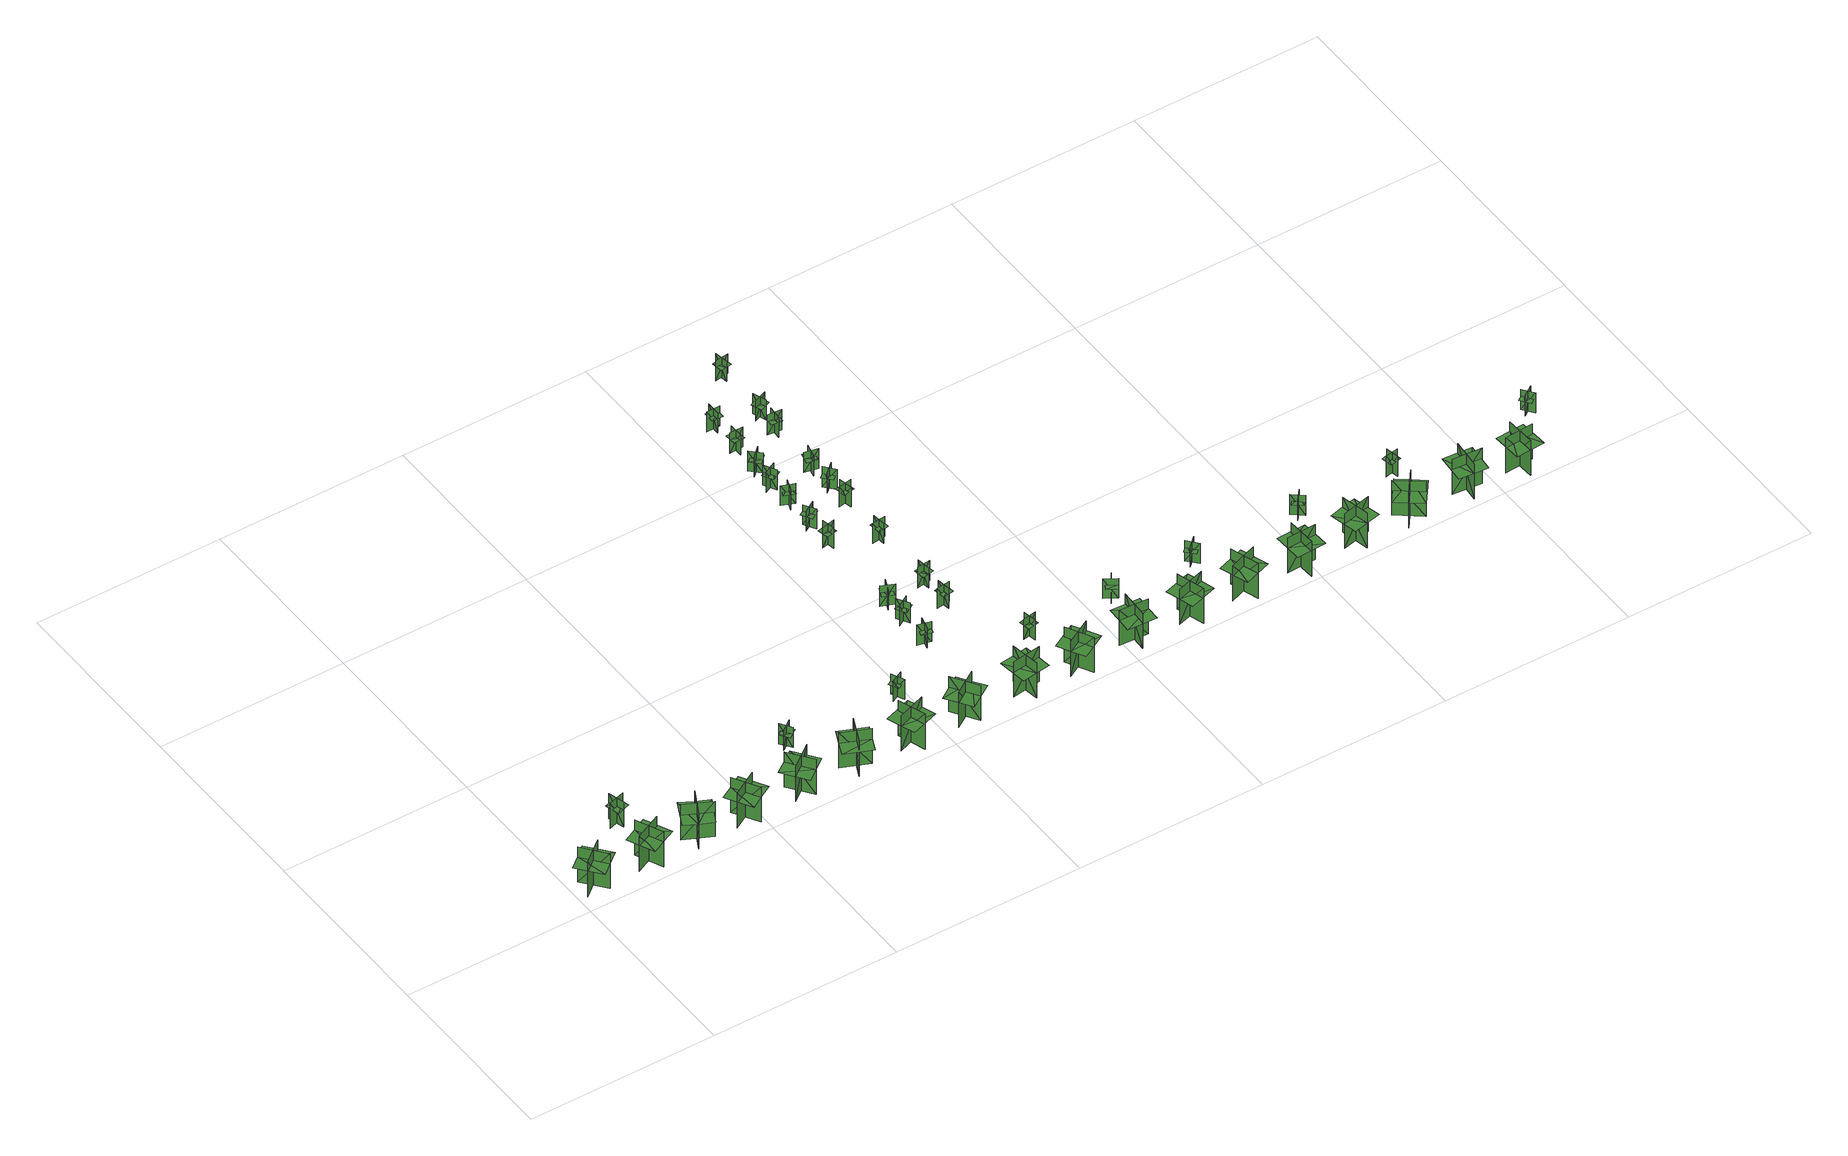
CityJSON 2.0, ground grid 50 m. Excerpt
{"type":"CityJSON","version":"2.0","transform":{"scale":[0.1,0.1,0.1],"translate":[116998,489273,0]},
"CityObjects":{
"tree1":{"type":"SolitaryVegetationObject","geometry":[{"type":"MultiSurface","lod":"1","boundaries":[[[0,1,2]],[[0,2,3]],[[4,5,6]],[[4,6,7]],[[8,9,10]],[[8,10,11]],[[8,11,12]],[[8,12,13]]]}]},
"tree2":{"type":"SolitaryVegetationObject","geometry":[{"type":"MultiSurface","lod":"1","boundaries":[[[14,15,16]],[[14,16,17]],[[18,19,20]],[[18,20,21]],[[22,23,24]],[[22,24,25]],[[22,25,26]],[[22,26,27]]]}]},
"tree3":{"type":"SolitaryVegetationObject","geometry":[{"type":"MultiSurface","lod":"1","boundaries":[[[28,29,30]],[[28,30,31]],[[32,33,34]],[[32,34,35]],[[36,37,38]],[[36,38,39]],[[36,39,40]],[[36,40,41]]]}]},
"tree4":{"type":"SolitaryVegetationObject","geometry":[{"type":"MultiSurface","lod":"1","boundaries":[[[42,43,44]],[[42,44,45]],[[46,47,48]],[[46,48,49]],[[50,51,52]],[[50,52,53]],[[50,53,54]],[[50,54,55]]]}]},
"tree5":{"type":"SolitaryVegetationObject","geometry":[{"type":"MultiSurface","lod":"1","boundaries":[[[56,57,58]],[[56,58,59]],[[60,61,62]],[[60,62,63]],[[64,65,66]],[[64,66,67]],[[64,67,68]],[[64,68,69]]]}]},
"tree6":{"type":"SolitaryVegetationObject","geometry":[{"type":"MultiSurface","lod":"1","boundaries":[[[70,71,72]],[[70,72,73]],[[74,75,76]],[[74,76,77]],[[78,79,80]],[[78,80,81]],[[78,81,82]],[[78,82,83]]]}]},
"tree7":{"type":"SolitaryVegetationObject","geometry":[{"type":"MultiSurface","lod":"1","boundaries":[[[84,85,86]],[[84,86,87]],[[88,89,90]],[[88,90,91]],[[92,93,94]],[[92,94,95]],[[92,95,96]],[[92,96,97]]]}]},
"tree8":{"type":"SolitaryVegetationObject","geometry":[{"type":"MultiSurface","lod":"1","boundaries":[[[98,99,100]],[[98,100,101]],[[102,103,104]],[[102,104,105]],[[106,107,108]],[[106,108,109]],[[106,109,110]],[[106,110,111]]]}]},
"tree9":{"type":"SolitaryVegetationObject","geometry":[{"type":"MultiSurface","lod":"1","boundaries":[[[112,113,114]],[[112,114,115]],[[116,117,118]],[[116,118,119]],[[120,121,122]],[[120,122,123]],[[120,123,124]],[[120,124,125]]]}]},
"tree10":{"type":"SolitaryVegetationObject","geometry":[{"type":"MultiSurface","lod":"1","boundaries":[[[126,127,128]],[[126,128,129]],[[130,131,132]],[[130,132,133]],[[134,135,136]],[[134,136,137]],[[134,137,138]],[[134,138,139]]]}]},
"tree11":{"type":"SolitaryVegetationObject","geometry":[{"type":"MultiSurface","lod":"1","boundaries":[[[140,141,142]],[[140,142,143]],[[144,145,146]],[[144,146,147]],[[148,149,150]],[[148,150,151]],[[148,151,152]],[[148,152,153]]]}]},
"tree12":{"type":"SolitaryVegetationObject","geometry":[{"type":"MultiSurface","lod":"1","boundaries":[[[154,155,156]],[[154,156,157]],[[158,159,160]],[[158,160,161]],[[162,163,164]],[[162,164,165]],[[162,165,166]],[[162,166,167]]]}]},
"tree13":{"type":"SolitaryVegetationObject","geometry":[{"type":"MultiSurface","lod":"1","boundaries":[[[168,169,170]],[[168,170,171]],[[172,173,174]],[[172,174,175]],[[176,177,178]],[[176,178,179]],[[176,179,180]],[[176,180,181]]]}]},
"tree14":{"type":"SolitaryVegetationObject","geometry":[{"type":"MultiSurface","lod":"1","boundaries":[[[182,183,184]],[[182,184,185]],[[186,187,188]],[[186,188,189]],[[190,191,192]],[[190,192,193]],[[190,193,194]],[[190,194,195]]]}]},
"tree15":{"type":"SolitaryVegetationObject","geometry":[{"type":"MultiSurface","lod":"1","boundaries":[[[196,197,198]],[[196,198,199]],[[200,201,202]],[[200,202,203]],[[204,205,206]],[[204,206,207]],[[204,207,208]],[[204,208,209]]]}]},
"tree16":{"type":"SolitaryVegetationObject","geometry":[{"type":"MultiSurface","lod":"1","boundaries":[[[210,211,212]],[[210,212,213]],[[214,215,216]],[[214,216,217]],[[218,219,220]],[[218,220,221]],[[218,221,222]],[[218,222,223]]]}]},
"tree17":{"type":"SolitaryVegetationObject","geometry":[{"type":"MultiSurface","lod":"1","boundaries":[[[224,225,226]],[[224,226,227]],[[228,229,230]],[[228,230,231]],[[232,233,234]],[[232,234,235]],[[232,235,236]],[[232,236,237]]]}]},
"tree18":{"type":"SolitaryVegetationObject","geometry":[{"type":"MultiSurface","lod":"1","boundaries":[[[238,239,240]],[[238,240,241]],[[242,243,244]],[[242,244,245]],[[246,247,248]],[[246,248,249]],[[246,249,250]],[[246,250,251]]]}]},
"tree19":{"type":"SolitaryVegetationObject","geometry":[{"type":"MultiSurface","lod":"1","boundaries":[[[252,253,254]],[[252,254,255]],[[256,257,258]],[[256,258,259]],[[260,261,262]],[[260,262,263]],[[260,263,264]],[[260,264,265]]]}]},
"tree20":{"type":"SolitaryVegetationObject","geometry":[{"type":"MultiSurface","lod":"1","boundaries":[[[266,267,268]],[[266,268,269]],[[270,271,272]],[[270,272,273]],[[274,275,276]],[[274,276,277]],[[274,277,278]],[[274,278,279]]]}]},
"tree21":{"type":"SolitaryVegetationObject","geometry":[{"type":"MultiSurface","lod":"1","boundaries":[[[280,281,282]],[[280,282,283]],[[284,285,286]],[[284,286,287]],[[288,289,290]],[[288,290,291]],[[288,291,292]],[[288,292,293]]]}]},
"tree22":{"type":"SolitaryVegetationObject","geometry":[{"type":"MultiSurface","lod":"1","boundaries":[[[294,295,296]],[[294,296,297]],[[298,299,300]],[[298,300,301]],[[302,303,304]],[[302,304,305]],[[302,305,306]],[[302,306,307]]]}]},
"tree23":{"type":"SolitaryVegetationObject","geometry":[{"type":"MultiSurface","lod":"1","boundaries":[[[308,309,310]],[[308,310,311]],[[312,313,314]],[[312,314,315]],[[316,317,318]],[[316,318,319]],[[316,319,320]],[[316,320,321]]]}]},
"tree24":{"type":"SolitaryVegetationObject","geometry":[{"type":"MultiSurface","lod":"1","boundaries":[[[322,323,324]],[[322,324,325]],[[326,327,328]],[[326,328,329]],[[330,331,332]],[[330,332,333]],[[330,333,334]],[[330,334,335]]]}]},
"tree25":{"type":"SolitaryVegetationObject","geometry":[{"type":"MultiSurface","lod":"1","boundaries":[[[336,337,338]],[[336,338,339]],[[340,341,342]],[[340,342,343]],[[344,345,346]],[[344,346,347]],[[344,347,348]],[[344,348,349]]]}]},
"tree26":{"type":"SolitaryVegetationObject","geometry":[{"type":"MultiSurface","lod":"1","boundaries":[[[350,351,352]],[[350,352,353]],[[354,355,356]],[[354,356,357]],[[358,359,360]],[[358,360,361]],[[358,361,362]],[[358,362,363]]]}]},
"tree27":{"type":"SolitaryVegetationObject","geometry":[{"type":"MultiSurface","lod":"1","boundaries":[[[364,365,366]],[[364,366,367]],[[368,369,370]],[[368,370,371]],[[372,373,374]],[[372,374,375]],[[372,375,376]],[[372,376,377]]]}]},
"tree28":{"type":"SolitaryVegetationObject","geometry":[{"type":"MultiSurface","lod":"1","boundaries":[[[378,379,380]],[[378,380,381]],[[382,383,384]],[[382,384,385]],[[386,387,388]],[[386,388,389]],[[386,389,390]],[[386,390,391]]]}]},
"tree29":{"type":"SolitaryVegetationObject","geometry":[{"type":"MultiSurface","lod":"1","boundaries":[[[392,393,394]],[[392,394,395]],[[396,397,398]],[[396,398,399]],[[400,401,402]],[[400,402,403]],[[400,403,404]],[[400,404,405]]]}]},
"tree30":{"type":"SolitaryVegetationObject","geometry":[{"type":"MultiSurface","lod":"1","boundaries":[[[406,407,408]],[[406,408,409]],[[410,411,412]],[[410,412,413]],[[414,415,416]],[[414,416,417]],[[414,417,418]],[[414,418,419]]]}]},
"tree31":{"type":"SolitaryVegetationObject","geometry":[{"type":"MultiSurface","lod":"1","boundaries":[[[420,421,422]],[[420,422,423]],[[424,425,426]],[[424,426,427]],[[428,429,430]],[[428,430,431]],[[428,431,432]],[[428,432,433]]]}]},
"tree32":{"type":"SolitaryVegetationObject","geometry":[{"type":"MultiSurface","lod":"1","boundaries":[[[434,435,436]],[[434,436,437]],[[438,439,440]],[[438,440,441]],[[442,443,444]],[[442,444,445]],[[442,445,446]],[[442,446,447]]]}]},
"tree33":{"type":"SolitaryVegetationObject","geometry":[{"type":"MultiSurface","lod":"1","boundaries":[[[448,449,450]],[[448,450,451]],[[452,453,454]],[[452,454,455]],[[456,457,458]],[[456,458,459]],[[456,459,460]],[[456,460,461]]]}]},
"tree34":{"type":"SolitaryVegetationObject","geometry":[{"type":"MultiSurface","lod":"1","boundaries":[[[462,463,464]],[[462,464,465]],[[466,467,468]],[[466,468,469]],[[470,471,472]],[[470,472,473]],[[470,473,474]],[[470,474,475]]]}]},
"tree35":{"type":"SolitaryVegetationObject","geometry":[{"type":"MultiSurface","lod":"1","boundaries":[[[476,477,478]],[[476,478,479]],[[480,481,482]],[[480,482,483]],[[484,485,486]],[[484,486,487]],[[484,487,488]],[[484,488,489]]]}]},
"tree36":{"type":"SolitaryVegetationObject","geometry":[{"type":"MultiSurface","lod":"1","boundaries":[[[490,491,492]],[[490,492,493]],[[494,495,496]],[[494,496,497]],[[498,499,500]],[[498,500,501]],[[498,501,502]],[[498,502,503]]]}]},
"tree37":{"type":"SolitaryVegetationObject","geometry":[{"type":"MultiSurface","lod":"1","boundaries":[[[504,505,506]],[[504,506,507]],[[508,509,510]],[[508,510,511]],[[512,513,514]],[[512,514,515]],[[512,515,516]],[[512,516,517]]]}]},
"tree38":{"type":"SolitaryVegetationObject","geometry":[{"type":"MultiSurface","lod":"1","boundaries":[[[518,519,520]],[[518,520,521]],[[522,523,524]],[[522,524,525]],[[526,527,528]],[[526,528,529]],[[526,529,530]],[[526,530,531]]]}]},
"tree39":{"type":"SolitaryVegetationObject","geometry":[{"type":"MultiSurface","lod":"1","boundaries":[[[532,533,534]],[[532,534,535]],[[536,537,538]],[[536,538,539]],[[540,541,542]],[[540,542,543]],[[540,543,544]],[[540,544,545]]]}]},
"tree40":{"type":"SolitaryVegetationObject","geometry":[{"type":"MultiSurface","lod":"1","boundaries":[[[546,547,548]],[[546,548,549]],[[550,551,552]],[[550,552,553]],[[554,555,556]],[[554,556,557]],[[554,557,558]],[[554,558,559]]]}]},
"tree41":{"type":"SolitaryVegetationObject","geometry":[{"type":"MultiSurface","lod":"1","boundaries":[[[560,561,562]],[[560,562,563]],[[564,565,566]],[[564,566,567]],[[568,569,570]],[[568,570,571]],[[568,571,572]],[[568,572,573]]]}]},
"tree42":{"type":"SolitaryVegetationObject","geometry":[{"type":"MultiSurface","lod":"1","boundaries":[[[574,575,576]],[[574,576,577]],[[578,579,580]],[[578,580,581]],[[582,583,584]],[[582,584,585]],[[582,585,586]],[[582,586,587]]]}]},
"tree43":{"type":"SolitaryVegetationObject","geometry":[{"type":"MultiSurface","lod":"1","boundaries":[[[588,589,590]],[[588,590,591]],[[592,593,594]],[[592,594,595]],[[596,597,598]],[[596,598,599]],[[596,599,600]],[[596,600,601]]]}]},
"tree44":{"type":"SolitaryVegetationObject","geometry":[{"type":"MultiSurface","lod":"1","boundaries":[[[602,603,604]],[[602,604,605]],[[606,607,608]],[[606,608,609]],[[610,611,612]],[[610,612,613]],[[610,613,614]],[[610,614,615]]]}]},
"tree45":{"type":"SolitaryVegetationObject","geometry":[{"type":"MultiSurface","lod":"1","boundaries":[[[616,617,618]],[[616,618,619]],[[620,621,622]],[[620,622,623]],[[624,625,626]],[[624,626,627]],[[624,627,628]],[[624,628,629]]]}]},
"tree46":{"type":"SolitaryVegetationObject","geometry":[{"type":"MultiSurface","lod":"1","boundaries":[[[630,631,632]],[[630,632,633]],[[634,635,636]],[[634,636,637]],[[638,639,640]],[[638,640,641]],[[638,641,642]],[[638,642,643]]]}]}
},
"vertices":[
[83,93,8],[23,44,8],[23,44,115],[83,93,115],[32,98,8],[81,38,8],[81,38,115],[32,98,115],[32,98,85],[2,74,85],[51,14,85],[81,38,85],[111,63,85],[61,123,85],
[237,82,8],[167,49,8],[167,49,116],[237,82,116],[189,100,8],[222,30,8],[222,30,116],[189,100,116],[189,100,86],[154,83,86],[187,13,86],[222,30,86],[257,47,86],[224,117,86],
[222,192,8],[209,235,8],[209,235,85],[222,192,85],[236,218,8],[236,218,85],[193,205,85],[193,205,8],[235,218,60],[229,236,60],[195,225,60],[200,207,60],[206,189,60],[240,200,60],
[304,83,9],[374,48,9],[374,48,117],[304,83,117],[320,34,9],[355,103,9],[355,103,117],[320,34,117],[320,34,86],[355,17,86],[390,86,86],[355,103,86],[320,121,86],[286,51,86],
[499,83,9],[432,44,9],[432,44,116],[499,83,116],[449,96,9],[488,30,9],[488,30,116],[449,96,116],[449,96,86],[416,77,86],[455,10,86],[488,30,86],[522,49,86],[483,116,86],
[592,45,8],[654,91,8],[654,91,116],[592,45,116],[643,37,8],[597,99,8],[597,99,116],[643,37,116],[643,37,86],[674,60,86],[628,122,86],[597,99,86],[566,76,86],[612,14,86],
[664,200,9],[694,221,9],[694,221,71],[664,200,71],[688,196,9],[688,196,71],[667,225,71],[667,225,9],[687,197,51],[700,206,51],[682,229,51],[670,220,51],[658,211,51],[675,188,51],
[757,31,10],[788,102,10],[788,102,118],[757,31,118],[805,50,10],[734,81,10],[734,81,118],[805,50,118],[805,50,87],[821,86,87],[750,116,87],[734,81,87],[719,45,87],[790,15,87],
[906,95,11],[931,22,11],[931,22,119],[906,95,119],[883,48,11],[956,74,11],[956,74,119],[883,48,119],[883,48,88],[896,12,88],[969,37,88],[956,74,88],[943,110,88],[870,85,88],
[993,214,8],[962,197,8],[962,197,70],[993,214,70],[971,221,8],[971,221,70],[987,189,70],[987,189,8],[971,220,50],[958,213,50],[971,188,50],[985,195,50],[998,202,50],[985,227,50],
[1090,34,8],[1047,99,8],[1047,99,116],[1090,34,116],[1100,85,8],[1036,42,8],[1036,42,116],[1100,85,116],[1100,85,85],[1079,117,85],[1014,74,85],[1036,42,85],[1057,10,85],[1122,53,85],
[1122,298,13],[1131,333,13],[1131,333,75],[1122,298,75],[1143,310,13],[1143,310,75],[1108,319,75],[1108,319,13],[1141,310,55],[1145,325,55],[1117,332,55],[1113,317,55],[1110,303,55],[1138,296,55],
[1136,387,15],[1117,418,15],[1117,418,77],[1136,387,77],[1142,411,15],[1142,411,77],[1111,392,77],[1111,392,15],[1140,410,57],[1133,423,57],[1108,408,57],[1116,395,57],[1123,382,57],[1148,397,57],
[1196,57,8],[1273,68,8],[1273,68,116],[1196,57,116],[1238,26,8],[1226,102,8],[1226,102,116],[1238,26,116],[1238,26,85],[1276,31,85],[1265,108,85],[1226,102,85],[1188,97,85],[1199,20,85],
[1112,475,12],[1146,461,12],[1146,461,74],[1112,475,74],[1121,453,12],[1121,453,74],[1135,486,74],[1135,486,12],[1122,454,54],[1136,449,54],[1147,475,54],[1133,481,54],[1119,487,54],[1108,460,54],
[1126,727,14],[1133,692,14],[1133,692,76],[1126,727,76],[1113,707,14],[1113,707,76],[1148,714,76],[1148,714,14],[1114,708,56],[1117,693,56],[1145,698,56],[1142,713,56],[1140,728,56],[1111,722,56],
[1237,381,12],[1233,417,12],[1233,417,74],[1237,381,74],[1252,400,12],[1252,400,74],[1216,395,74],[1216,395,12],[1251,400,54],[1249,415,54],[1220,411,54],[1222,396,54],[1224,381,54],[1252,385,54],
[1120,799,12],[1139,769,12],[1139,769,73],[1120,799,73],[1115,776,12],[1115,776,73],[1145,795,73],[1145,795,12],[1116,777,54],[1124,764,54],[1148,779,54],[1140,792,54],[1133,805,54],[1108,790,54],
[1217,476,14],[1253,481,14],[1253,481,76],[1217,476,76],[1237,461,14],[1237,461,76],[1232,497,76],[1232,497,14],[1236,462,56],[1251,465,56],[1247,493,56],[1232,491,56],[1217,489,56],[1221,460,56],
[1146,865,13],[1113,879,13],[1113,879,74],[1146,865,74],[1137,887,13],[1137,887,74],[1124,854,74],[1124,854,13],[1136,886,54],[1122,892,54],[1112,865,54],[1126,859,54],[1140,854,54],[1150,881,54],
[1357,91,8],[1394,23,8],[1394,23,116],[1357,91,116],[1342,41,8],[1410,79,8],[1410,79,116],[1342,41,116],[1342,41,86],[1361,8,86],[1429,45,86],[1410,79,86],[1391,113,86],[1323,75,86],
[1336,222,9],[1343,187,9],[1343,187,71],[1336,222,71],[1322,203,9],[1322,203,71],[1358,209,71],[1358,209,9],[1324,203,51],[1326,188,51],[1355,193,51],[1352,208,51],[1350,223,51],[1321,218,51],
[1137,928,11],[1120,960,11],[1120,960,73],[1137,928,73],[1144,951,11],[1144,951,73],[1112,934,73],[1112,934,11],[1143,950,53],[1136,963,53],[1110,950,53],[1117,936,53],[1125,923,53],[1150,937,53],
[1237,643,12],[1233,679,12],[1233,679,74],[1237,643,74],[1252,662,12],[1252,662,74],[1216,658,74],[1216,658,12],[1251,662,54],[1249,677,54],[1220,674,54],[1222,659,54],[1223,644,54],[1252,647,54],
[1119,993,10],[1145,1018,10],[1145,1018,72],[1119,993,72],[1143,993,10],[1143,993,72],[1118,1019,72],[1118,1019,10],[1142,994,52],[1153,1004,52],[1133,1025,52],[1122,1015,52],[1111,1004,52],[1132,983,52],
[1132,1105,14],[1133,1068,14],[1133,1068,76],[1132,1105,76],[1115,1087,14],[1115,1087,76],[1151,1088,76],[1151,1088,14],[1117,1087,56],[1117,1072,56],[1146,1073,56],[1145,1088,56],[1145,1103,56],[1116,1102,56],
[1255,805,15],[1220,798,15],[1220,798,76],[1255,805,76],[1235,819,15],[1235,819,76],[1242,783,76],[1242,783,15],[1236,817,57],[1221,815,57],[1226,786,57],[1241,789,57],[1256,791,57],[1251,820,57],
[1130,1158,14],[1130,1194,14],[1130,1194,76],[1130,1158,76],[1147,1175,14],[1147,1175,76],[1111,1175,76],[1111,1175,14],[1146,1175,56],[1146,1190,56],[1117,1190,56],[1117,1175,56],[1117,1160,56],[1146,1160,56],
[1227,879,12],[1251,852,12],[1251,852,74],[1227,879,74],[1225,855,12],[1225,855,74],[1252,879,74],[1252,879,12],[1226,856,54],[1236,845,54],[1258,864,54],[1248,875,54],[1238,887,54],[1216,867,54],
[1239,954,13],[1231,919,13],[1231,919,75],[1239,954,75],[1219,941,13],[1219,941,75],[1254,933,75],[1254,933,13],[1220,941,55],[1217,926,55],[1245,920,55],[1248,935,55],[1252,950,55],[1223,956,55],
[1528,25,11],[1532,102,11],[1532,102,119],[1528,25,119],[1566,59,11],[1489,64,11],[1489,64,119],[1566,59,119],[1566,59,89],[1568,98,89],[1491,102,89],[1489,64,89],[1487,25,89],[1564,21,89],
[1240,1106,13],[1237,1070,13],[1237,1070,75],[1240,1106,75],[1221,1091,13],[1221,1091,75],[1257,1087,75],[1257,1087,13],[1223,1090,55],[1221,1075,55],[1250,1073,55],[1252,1088,55],[1253,1103,55],[1224,1105,55],
[1225,1145,12],[1259,1158,12],[1259,1158,74],[1225,1145,74],[1247,1135,12],[1247,1135,74],[1234,1169,74],[1234,1169,12],[1246,1136,54],[1260,1142,54],[1250,1169,54],[1236,1164,54],[1222,1158,54],[1232,1131,54],
[1553,190,11],[1573,220,11],[1573,220,72],[1553,190,72],[1577,195,11],[1577,195,72],[1546,214,72],[1546,214,11],[1576,195,53],[1584,208,53],[1559,224,53],[1551,211,53],[1543,198,53],[1568,183,53],
[1225,1306,13],[1261,1311,13],[1261,1311,74],[1225,1306,74],[1244,1291,13],[1244,1291,74],[1239,1327,74],[1239,1327,13],[1244,1292,55],[1259,1295,55],[1255,1323,55],[1240,1321,55],[1225,1319,55],[1229,1290,55],
[1668,94,8],[1691,20,8],[1691,20,116],[1668,94,116],[1644,48,8],[1718,71,8],[1718,71,116],[1644,48,116],[1644,48,86],[1655,11,86],[1729,34,86],[1718,71,86],[1706,108,86],[1632,85,86],
[1859,69,11],[1786,43,11],[1786,43,119],[1859,69,119],[1813,92,11],[1838,18,11],[1838,18,119],[1813,92,119],[1813,92,89],[1776,79,89],[1801,6,89],[1838,18,89],[1874,31,89],[1849,104,89],
[1771,216,10],[1795,189,10],[1795,189,72],[1771,216,72],[1770,192,10],[1770,192,72],[1796,216,72],[1796,216,10],[1771,193,52],[1781,182,52],[1802,201,52],[1792,213,52],[1782,224,52],[1760,204,52],
[1978,91,8],[1981,13,8],[1981,13,116],[1978,91,116],[1943,53,8],[2020,56,8],[2020,56,116],[1943,53,116],[1943,53,86],[1944,14,86],[2022,17,86],[2020,56,86],[2018,95,86],[1941,92,86],
[2084,189,9],[2056,212,9],[2056,212,71],[2084,189,71],[2082,213,9],[2082,213,71],[2059,185,71],[2059,185,9],[2081,212,51],[2069,222,51],[2051,199,51],[2063,190,51],[2074,180,51],[2093,203,51],
[2095,48,9],[2171,66,9],[2171,66,116],[2095,48,116],[2139,21,9],[2122,96,9],[2122,96,116],[2139,21,116],[2139,21,86],[2177,29,86],[2159,105,86],[2122,96,86],[2084,87,86],[2101,12,86],
[2309,35,8],[2247,82,8],[2247,82,115],[2309,35,115],[2302,87,8],[2255,25,8],[2255,25,115],[2302,87,115],[2302,87,85],[2271,110,85],[2224,48,85],[2255,25,85],[2286,1,85],[2333,63,85],
[2343,203,8],[2308,195,8],[2308,195,70],[2343,203,70],[2323,216,8],[2323,216,70],[2330,181,70],[2330,181,8],[2323,215,50],[2308,211,50],[2314,183,50],[2329,186,50],[2344,190,50],[2338,218,50],
[2397,60,11],[2474,53,11],[2474,53,119],[2397,60,119],[2430,20,11],[2437,97,11],[2437,97,119],[2430,20,119],[2430,20,89],[2468,17,89],[2475,94,89],[2437,97,89],[2398,101,89],[2391,24,89],
[2615,58,9],[2538,53,9],[2538,53,117],[2615,58,117],[2576,93,9],[2581,15,9],[2581,15,117],[2576,93,117],[2576,93,87],[2538,90,87],[2543,13,87],[2581,15,87],[2620,18,87],[2615,95,87],
[2686,210,9],[2707,181,9],[2707,181,71],[2686,210,71],[2682,187,9],[2682,187,71],[2711,207,71],[2711,207,9],[2683,188,51],[2692,175,51],[2715,192,51],[2707,204,51],[2698,217,51],[2674,200,51]
]}
